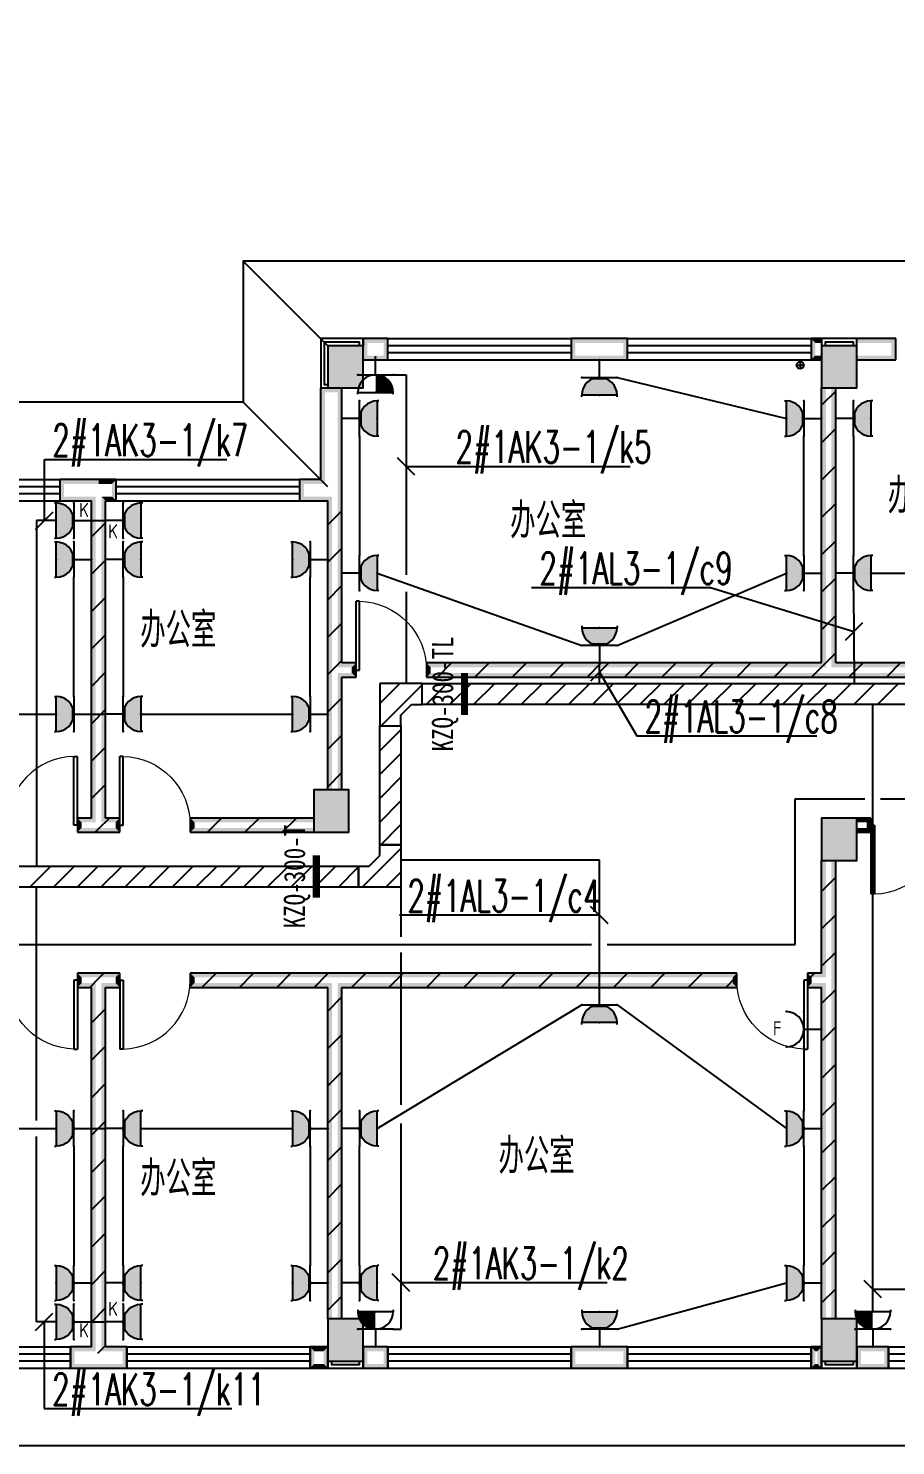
# Model space of a CAD drawing. Extents: x 101023 to 279373, y -114511 to 293844.
# Drawn here: x 148434 to 160730, y 183638 to 203738 of the extents above; entities that cross this region are included whole.
import ezdxf
from ezdxf.enums import TextEntityAlignment as Align

# ---------------------------------------------------------------- set-up
doc = ezdxf.new("R2010")
doc.units = 0
doc.header["$LTSCALE"] = 1000
doc.header["$MEASUREMENT"] = 0
for name, color, linetype in [('A-WALL-PATT', 252, 'Continuous'), ('CABLETRAY', 3, 'Continuous'), ('COLUMN', 2, 'Continuous'), ('DIM-照明', 3, 'Continuous'), ('EQUIP-插座', 3, 'Continuous'), ('EQUIP-照明', 3, 'Continuous'), ('PUB_HATCH', 8, 'Continuous'), ('PUB_TEXT', 7, 'Continuous'), ('PUB_WALL', 2, 'Continuous'), ('STAIR', 2, 'Continuous'), ('TEL_HATCH', 8, 'Continuous'), ('WALL', 2, 'Continuous'), ('WINDOW', 2, 'Continuous'), ('WIRE-照明', 6, 'Continuous'), ('抗震支吊架', 2, 'Continuous'), ('排水', 153, 'Continuous')]:
    doc.layers.add(name, color=color, linetype=linetype)
doc.styles.add('_TEL_ATTDEF', font='gbenor', dxfattribs={"bigfont": 'gbcbig'})
doc.styles.add('_TEL_DIM', font='simplex.shx', dxfattribs={"width": 0.8, "height": 3.5, "bigfont": 'gbcbig.shx'})
doc.styles.add('kzcad', font='', dxfattribs={"width": 0.8})
doc.styles.get("Standard").update_dxf_attribs({"font": 'simplex.shx', "width": 0.8, "bigfont": 'gbcbig.shx'})
doc.styles.get('kzcad').set_extended_font_data('SimSun')
pattern_1 = [(45, (-908016.57, -754752.9), (-265.16515, 265.16515), [])]

# ---------------------------------------------------------------- blocks, each defined once
blk = doc.blocks.new('$equip$00002810')
for p, q in [((0.5, 0.5), (-0.5, 0.5)), ((0, 0.5), (0, 0))]:
    blk.add_line(p, q)
blk.add_arc((0, 1), 0.5, 180, 0)
for p in [(-0.5, 1), (0.5, 1), (-0.5, 0.5), (0.5, 0.5), (0, 0)]:
    blk.add_point(p)
at = {"color": 7, "style": '_TEL_DIM'}
blk.add_attdef('$TEXT$', text='', height=0.4, dxfattribs=at).set_placement((0.023, 1.257), align=Align.MIDDLE_CENTER)
at = {"color": 7, "style": '_TEL_DIM', "flags": 1}
for tag in ['A', 'REMARK']:
    blk.add_attdef(tag, text='', height=0.000025, dxfattribs=at).set_placement((0, 0), align=Align.MIDDLE_CENTER)
blk = doc.blocks.new('$equip$00001237')
for p, q in [((-0.5, 1.05), (-0.5, 1)), ((-0.5, 1), (0.5, 1)), ((0.5, 1.05), (0.5, 1)), ((0.5, 0.5), (-0.5, 0.5)), ((0, 0.5), (0, 0))]:
    blk.add_line(p, q)
blk.add_arc((0, 1), 0.5, 180, 0)
for p in [(0, 1), (-0.5, 0.5), (0.5, 0.5), (0, 0)]:
    blk.add_point(p)
for points in [[(0.433, 0.75), (-0.433, 0.75), (0.5, 1), (-0.5, 1)], [(0.25, 0.567), (-0.25, 0.567), (0.433, 0.75), (-0.433, 0.75)], [(0, 0.5), (0, 0.5), (0.25, 0.567), (-0.25, 0.567)]]:
    blk.add_solid(points)
at = {"flags": 9}
blk.add_attdef('A', (0, 0), '', height=0.00002, dxfattribs=at)
blk = doc.blocks.new('$equip$00001764')
for p, q in [((-0.5, 1.05), (-0.5, 1)), ((-0.5, 1), (0.5, 1)), ((0.5, 1.05), (0.5, 1)), ((0.5, 0.5), (-0.5, 0.5)), ((0, 0.5), (0, 0))]:
    blk.add_line(p, q)
blk.add_arc((0, 1), 0.5, 180, 0)
for p in [(-0.5, 0.5), (0.5, 0.5), (0, 0)]:
    blk.add_point(p)
for points in [[(0.433, 0.75), (-0.433, 0.75), (0.5, 1), (-0.5, 1)], [(0.25, 0.567), (-0.25, 0.567), (0.433, 0.75), (-0.433, 0.75)], [(0, 0.5), (0, 0.5), (0.25, 0.567), (-0.25, 0.567)]]:
    blk.add_solid(points)
at = {"color": 7, "style": '_TEL_DIM'}
blk.add_attdef('$TEXT$', text='', height=0.4, dxfattribs=at).set_placement((0.303, 0.211), align=Align.MIDDLE_CENTER)
at = {"color": 7, "style": '_TEL_DIM', "flags": 1}
blk.add_attdef('A', text='', height=0.00002, dxfattribs=at).set_placement((0, 0), align=Align.MIDDLE_CENTER)
blk = doc.blocks.new('$equip$00001239')
for p, q in [((-0.5, 1.05), (-0.5, 1)), ((0.5, 1), (-0.5, 1)), ((0.5, 1.05), (0.5, 1)), ((0.5, 0.5), (-0.5, 0.5)), ((0, 0.5), (0, 0))]:
    blk.add_line(p, q)
blk.add_arc((0, 1), 0.5, 180, 0)
for points in [[(0, 0.75), (-0.433, 0.75), (0, 1), (-0.5, 1)], [(0, 0.567), (-0.25, 0.567), (0, 0.75), (-0.433, 0.75)], [(0, 0.5), (0, 0.5), (0, 0.567), (-0.25, 0.567)]]:
    blk.add_solid(points)
at = {"layer": 'EQUIP-照明'}
for p in [(0, 1), (-0.5, 0.5), (0.5, 0.5), (0, 0)]:
    blk.add_point(p, dxfattribs=at)
at = {"layer": 'EQUIP-照明', "flags": 9}
blk.add_attdef('A', (0, 0), '', height=0.00002, dxfattribs=at)
blk = doc.blocks.new('ng')
at = {"layer": '排水'}
for p, q in [((345991, 781358), (346091, 781358)), ((346041, 781408), (346041, 781308))]:
    blk.add_line(p, q, dxfattribs=at)
blk.add_circle((346041, 781358), 50, dxfattribs=at)
blk = doc.blocks.new('雨水管')
at = {"layer": '排水'}
blk.add_blockref('ng', (614664, -122908), dxfattribs=at)
blk = doc.blocks.new('$WINLIB2D$00000001')
at = {"color": 0}
for points in [[(-0.5, 0.5), (-0.5, -0.5)], [(-0.5, 0.5), (0.5, 0.5)], [(0.5, -0.5), (0.5, 0.5)], [(0.5, 0.1667), (-0.5, 0.1667)], [(0.5, -0.1667), (-0.5, -0.1667)], [(-0.5, -0.5), (0.5, -0.5)]]:
    blk.add_lwpolyline(points, dxfattribs=at)
blk = doc.blocks.new('$DorLib2D$00000001')
for p, q in [((0.45, 0.975), (0.5, 0.975)), ((0.45, 0), (0.45, 0.975)), ((0.5, 0), (0.5, 0.975)), ((0.5, 0), (0.45, 0))]:
    blk.add_line(p, q)
at = {"lineweight": 13}
blk.add_arc((0.475, 0), 0.975, 91.4693, 180, dxfattribs=at)
blk = doc.blocks.new('_FZH')
blk.add_lwpolyline([(-0.5, -0.5), (0.5, -0.5), (0.5, 0.5), (-0.5, 0.5)], close=True)
at = {"layer": 'PUB_HATCH'}
blk.add_solid([(-0.5, -0.5), (0.5, -0.5), (-0.5, 0.5), (0.5, 0.5)], dxfattribs=at)
blk = doc.blocks.new('A$C40CE5D7B')
at = {"layer": 'A-WALL-PATT'}
h = blk.add_hatch(dxfattribs=at)
h.set_pattern_fill('普通砖', color=256, scale=150, style=0)
h.set_pattern_definition(pattern_1)
h.paths.add_polyline_path([(43550, 31970), (43350, 31970), (43350, 32370), (43350, 28070), (43410, 28010), (43450, 28003), (43490, 28010), (43550, 28070)])
h = blk.add_hatch(dxfattribs=at)
h.set_pattern_fill('普通砖', color=256, scale=150, style=0)
h.set_pattern_definition(pattern_1)
h.paths.add_polyline_path([(36483, 27970), (36490, 28010), (36550, 28070), (36550, 30570), (36490, 30570), (36383, 30537), (36410, 30430), (36350, 30370), (36350, 27970)])
h = blk.add_hatch(dxfattribs=at)
h.set_pattern_fill('普通砖', color=256, scale=150, style=0)
h.set_pattern_definition(pattern_1)
h.paths.add_polyline_path([(33100, 25803), (33140, 25810), (33200, 25870), (33200, 30370), (33100, 30470), (33000, 30370), (33000, 25870), (33060, 25810)])
h = blk.add_hatch(dxfattribs=at)
h.set_pattern_fill('普通砖', color=256, scale=150, style=0)
h.set_pattern_definition(pattern_1)
h.paths.add_polyline_path([(36350, 26270), (36550, 26270), (36550, 27870), (36490, 27930), (36483, 27970), (36350, 27970)])
h = blk.add_hatch(dxfattribs=at)
h.set_pattern_fill('普通砖', color=256, scale=150, style=0)
h.set_pattern_definition(pattern_1)
h.paths.add_polyline_path([(36490, 27930), (36550, 27870), (36750, 27870), (36750, 28070), (36550, 28070), (36490, 28010), (36483, 27970)])
h = blk.add_hatch(dxfattribs=at)
h.set_pattern_fill('普通砖', color=256, scale=150, style=0)
h.set_pattern_definition(pattern_1)
h.paths.add_polyline_path([(43410, 28010), (43350, 28070), (37750, 28070), (37750, 27870), (43450, 27870), (43450, 28003)])
h = blk.add_hatch(dxfattribs=at)
h.set_pattern_fill('普通砖', color=256, scale=150, style=0)
h.set_pattern_definition(pattern_1)
h.paths.add_polyline_path([(43450, 28003), (43450, 27870), (45800, 27870), (45800, 28070), (43550, 28070), (43490, 28010)])
h = blk.add_hatch(dxfattribs=at)
h.set_pattern_fill('普通砖', color=256, scale=150, style=0)
h.set_pattern_definition(pattern_1)
h.paths.add_polyline_path([(33060, 25810), (33000, 25870), (32800, 25870), (32800, 25670), (33100, 25670), (33100, 25803)])
h = blk.add_hatch(dxfattribs=at)
h.set_pattern_fill('普通砖', color=256, scale=150, style=0)
h.set_pattern_definition(pattern_1)
h.paths.add_polyline_path([(33100, 25803), (33100, 25670), (33400, 25670), (33400, 25870), (33200, 25870), (33140, 25810)])
h = blk.add_hatch(dxfattribs=at)
h.set_pattern_fill('普通砖', color=256, scale=150, style=0)
h.set_pattern_definition(pattern_1)
h.paths.add_polyline_path([(36150, 25670), (36150, 25870), (34400, 25870), (34400, 25670)])
h = blk.add_hatch(dxfattribs=at)
h.set_pattern_fill('普通砖', color=256, scale=150, style=0)
h.set_pattern_definition(pattern_1)
h.paths.add_polyline_path([(43850, 25870), (43850, 25670), (44050, 25670), (44050, 25870)])
h = blk.add_hatch(dxfattribs=at)
h.set_pattern_fill('普通砖', color=256, scale=150, style=0)
h.set_pattern_definition(pattern_1)
h.paths.add_polyline_path([(43550, 25270), (43350, 25270), (43350, 25320), (43350, 23670), (43410, 23610), (43417, 23570), (43550, 23570)])
h = blk.add_hatch(dxfattribs=at)
h.set_pattern_fill('普通砖', color=256, scale=150, style=0)
h.set_pattern_definition(pattern_1)
h.paths.add_polyline_path([(33100, 23537), (33100, 23670), (32800, 23670), (32800, 23470), (33000, 23470), (33060, 23530)])
h = blk.add_hatch(dxfattribs=at)
h.set_pattern_fill('普通砖', color=256, scale=150, style=0)
h.set_pattern_definition(pattern_1)
h.paths.add_polyline_path([(33100, 18270), (33200, 18370), (33200, 23470), (33140, 23530), (33100, 23537), (33060, 23530), (33000, 23470), (33000, 18370)])
h = blk.add_hatch(dxfattribs=at)
h.set_pattern_fill('普通砖', color=256, scale=150, style=0)
h.set_pattern_definition(pattern_1)
h.paths.add_polyline_path([(33140, 23530), (33200, 23470), (33400, 23470), (33400, 23670), (33100, 23670), (33100, 23537)])
h = blk.add_hatch(dxfattribs=at)
h.set_pattern_fill('普通砖', color=256, scale=150, style=0)
h.set_pattern_definition(pattern_1)
h.paths.add_polyline_path([(36450, 23537), (36450, 23670), (34400, 23670), (34400, 23470), (36350, 23470), (36410, 23530)])
h = blk.add_hatch(dxfattribs=at)
h.set_pattern_fill('普通砖', color=256, scale=150, style=0)
h.set_pattern_definition(pattern_1)
h.paths.add_polyline_path([(36350, 18270), (36350, 18770), (36550, 18770), (36550, 23470), (36490, 23530), (36450, 23537), (36410, 23530), (36350, 23470)])
h = blk.add_hatch(dxfattribs=at)
h.set_pattern_fill('普通砖', color=256, scale=150, style=0)
h.set_pattern_definition(pattern_1)
h.paths.add_polyline_path([(36490, 23530), (36550, 23470), (42150, 23470), (42150, 23670), (36450, 23670), (36450, 23537)])
h = blk.add_hatch(dxfattribs=at)
h.set_pattern_fill('普通砖', color=256, scale=150, style=0)
h.set_pattern_definition(pattern_1)
h.paths.add_polyline_path([(43410, 23610), (43350, 23670), (43150, 23670), (43150, 23470), (43350, 23470), (43410, 23530), (43417, 23570)])
h = blk.add_hatch(dxfattribs=at)
h.set_pattern_fill('普通砖', color=256, scale=150, style=0)
h.set_pattern_definition(pattern_1)
h.paths.add_polyline_path([(43350, 18270), (43350, 18770), (43550, 18770), (43550, 23570), (43417, 23570), (43410, 23530), (43350, 23470)])
at = {"layer": 'PUB_WALL'}
for points in [[(36850, 32570), (36350, 32570), (36410, 32510), (36790, 32510)], [(36350, 32570), (36350, 31970), (36410, 32030), (36410, 32510)], [(36850, 31970), (36850, 32570), (36790, 32510), (36790, 32030)], [(37200, 32670), (36850, 32670), (36910, 32610), (37140, 32610)], [(36850, 32670), (36850, 32370), (36910, 32430), (36910, 32610)], [(37200, 32370), (37200, 32670), (37140, 32610), (37140, 32430)], [(40600, 32670), (39800, 32670), (39860, 32610), (40540, 32610)], [(39800, 32670), (39800, 32370), (39860, 32430), (39860, 32610)], [(40600, 32370), (40600, 32670), (40540, 32610), (40540, 32430)], [(43350, 32670), (43200, 32670), (43260, 32610), (43350, 32610)], [(43200, 32670), (43200, 32370), (43260, 32430), (43260, 32610)], [(43850, 32570), (43350, 32570), (43410, 32510), (43790, 32510)], [(43350, 32570), (43350, 31970), (43410, 32030), (43410, 32510)], [(43850, 31970), (43850, 32570), (43790, 32510), (43790, 32030)], [(44400, 32670), (43850, 32670), (43850, 32610), (44340, 32610)], [(44400, 32370), (44400, 32670), (44340, 32610), (44340, 32430)], [(36850, 32370), (37200, 32370), (37140, 32430), (36910, 32430)], [(39800, 32370), (40600, 32370), (40540, 32430), (39860, 32430)], [(43200, 32370), (43350, 32370), (43350, 32430), (43260, 32430)], [(43410, 31970), (43350, 31970), (43350, 32370), (43350, 28070), (43410, 28010)], [(43850, 32370), (44400, 32370), (44340, 32430), (43850, 32430)], [(36250, 30670), (36310, 30610), (36310, 31970), (36250, 31970)], [(36250, 31970), (36250, 31910), (36550, 31910), (36550, 31970)], [(36350, 31970), (36850, 31970), (36790, 32030), (36410, 32030)], [(36550, 30570), (36550, 31970), (36490, 31970), (36490, 30570)], [(43350, 31970), (43850, 31970), (43790, 32030), (43410, 32030)], [(43550, 31970), (43490, 31970), (43490, 28010), (43550, 28070)], [(33100, 30670), (32550, 30670), (32610, 30610), (33100, 30610)], [(32550, 30670), (32550, 30370), (32610, 30430), (32610, 30610)], [(33350, 30670), (33100, 30670), (33100, 30610), (33290, 30610)], [(33350, 30370), (33350, 30670), (33290, 30610), (33290, 30430)], [(36250, 30670), (35950, 30670), (36010, 30610), (36310, 30610)], [(35950, 30670), (35950, 30370), (36010, 30430), (36010, 30610)], [(36550, 28070), (36550, 30570), (36490, 30570), (36490, 28010)], [(32550, 30370), (33000, 30370), (33060, 30430), (32610, 30430)], [(33000, 25870), (33000, 30370), (33060, 30430), (33060, 25810)], [(33200, 25870), (33200, 30370), (33140, 30430), (33140, 25810)], [(33200, 30370), (33350, 30370), (33290, 30430), (33140, 30430)], [(35950, 30370), (36350, 30370), (36410, 30430), (36010, 30430)], [(36350, 27970), (36350, 30370), (36410, 30430), (36410, 27970)], [(36350, 26270), (36410, 26270), (36410, 27970), (36350, 27970)], [(36750, 28070), (36550, 28070), (36490, 28010), (36690, 28010)], [(36750, 27870), (36750, 28070), (36690, 28010), (36690, 27930)], [(43350, 28070), (37750, 28070), (37810, 28010), (43410, 28010)], [(37750, 28070), (37750, 27870), (37810, 27930), (37810, 28010)], [(45800, 28070), (43550, 28070), (43490, 28010), (45740, 28010)], [(36490, 26270), (36550, 26270), (36550, 27870), (36490, 27930)], [(36550, 27870), (36750, 27870), (36690, 27930), (36490, 27930)], [(37750, 27870), (43450, 27870), (43450, 27930), (37810, 27930)], [(43450, 27870), (45800, 27870), (45740, 27930), (43450, 27930)], [(36650, 26270), (36150, 26270), (36210, 26210), (36590, 26210)], [(36150, 26270), (36150, 25670), (36210, 25730), (36210, 26210)], [(36650, 25670), (36650, 26270), (36590, 26210), (36590, 25730)], [(33000, 25870), (32800, 25870), (32860, 25810), (33060, 25810)], [(32800, 25870), (32800, 25670), (32860, 25730), (32860, 25810)], [(32800, 25670), (33100, 25670), (33100, 25730), (32860, 25730)], [(33100, 25670), (33400, 25670), (33340, 25730), (33100, 25730)], [(33400, 25870), (33200, 25870), (33140, 25810), (33340, 25810)], [(33400, 25670), (33400, 25870), (33340, 25810), (33340, 25730)], [(36150, 25810), (36150, 25870), (34400, 25870), (34460, 25810)], [(34400, 25870), (34400, 25670), (34460, 25730), (34460, 25810)], [(36150, 25670), (36150, 25730), (34460, 25730), (34400, 25670)], [(36150, 25670), (36650, 25670), (36590, 25730), (36210, 25730)], [(43850, 25870), (43350, 25870), (43410, 25810), (43790, 25810)], [(43350, 25870), (43350, 25270), (43410, 25330), (43410, 25810)], [(43850, 25270), (43850, 25870), (43790, 25810), (43790, 25330)], [(43850, 25870), (43850, 25810), (43990, 25810), (44050, 25870)], [(43850, 25730), (43850, 25670), (44050, 25670), (43990, 25730)], [(44050, 25670), (44050, 25870), (43990, 25810), (43990, 25730)], [(43350, 25270), (43850, 25270), (43790, 25330), (43410, 25330)], [(43410, 25270), (43350, 25270), (43350, 25320), (43350, 23670), (43410, 23610)], [(43550, 25270), (43350, 25270), (43350, 25320), (43350, 25260), (43550, 25260)], [(43550, 25270), (43490, 25270), (43490, 23570), (43550, 23570)], [(33100, 23670), (32800, 23670), (32860, 23610), (33100, 23610)], [(32800, 23670), (32800, 23470), (32860, 23530), (32860, 23610)], [(32800, 23470), (33000, 23470), (33060, 23530), (32860, 23530)], [(33000, 18370), (33000, 23470), (33060, 23530), (33060, 18310)], [(33400, 23670), (33100, 23670), (33100, 23610), (33340, 23610)], [(33200, 18370), (33200, 23470), (33140, 23530), (33140, 18310)], [(33200, 23470), (33400, 23470), (33340, 23530), (33140, 23530)], [(33400, 23470), (33400, 23670), (33340, 23610), (33340, 23530)], [(36450, 23670), (34400, 23670), (34460, 23610), (36450, 23610)], [(34400, 23670), (34400, 23470), (34460, 23530), (34460, 23610)], [(34400, 23470), (36350, 23470), (36410, 23530), (34460, 23530)], [(36350, 18270), (36350, 18770), (36410, 18770), (36410, 23530), (36350, 23470)], [(42150, 23670), (36450, 23670), (36450, 23610), (42090, 23610)], [(36550, 23470), (42150, 23470), (42090, 23530), (36490, 23530)], [(36490, 18770), (36550, 18770), (36550, 23470), (36490, 23530)], [(42150, 23470), (42150, 23670), (42090, 23610), (42090, 23530)], [(43350, 23670), (43150, 23670), (43210, 23610), (43410, 23610)], [(43150, 23670), (43150, 23470), (43210, 23530), (43210, 23610)], [(43150, 23470), (43350, 23470), (43410, 23530), (43210, 23530)], [(43350, 18270), (43350, 18770), (43410, 18770), (43410, 23530), (43350, 23470)], [(43490, 18770), (43550, 18770), (43550, 23570), (43490, 23570)], [(36850, 18770), (36350, 18770), (36410, 18710), (36790, 18710)], [(36350, 18770), (36350, 18170), (36410, 18230), (36410, 18710)], [(36850, 18170), (36850, 18770), (36790, 18710), (36790, 18230)], [(43850, 18770), (43350, 18770), (43410, 18710), (43790, 18710)], [(43350, 18770), (43350, 18170), (43410, 18230), (43410, 18710)], [(43850, 18170), (43850, 18770), (43790, 18710), (43790, 18230)], [(33000, 18370), (32700, 18370), (32760, 18310), (33060, 18310)], [(32700, 18370), (32700, 18070), (32760, 18130), (32760, 18310)], [(33500, 18370), (33200, 18370), (33140, 18310), (33440, 18310)], [(33500, 18070), (33500, 18370), (33440, 18310), (33440, 18130)], [(36350, 18370), (36100, 18370), (36160, 18310), (36290, 18310)], [(36100, 18370), (36100, 18070), (36160, 18130), (36160, 18310)], [(36350, 18070), (36350, 18370), (36290, 18310), (36290, 18130)], [(37200, 18370), (36850, 18370), (36910, 18310), (37140, 18310)], [(36850, 18370), (36850, 18070), (36910, 18130), (36910, 18310)], [(37200, 18070), (37200, 18370), (37140, 18310), (37140, 18130)], [(40600, 18370), (39800, 18370), (39860, 18310), (40540, 18310)], [(39800, 18370), (39800, 18070), (39860, 18130), (39860, 18310)], [(40600, 18070), (40600, 18370), (40540, 18310), (40540, 18130)], [(43350, 18370), (43200, 18370), (43260, 18310), (43290, 18310)], [(43200, 18370), (43200, 18070), (43260, 18130), (43260, 18310)], [(43350, 18070), (43350, 18370), (43290, 18310), (43290, 18130)], [(44300, 18370), (43850, 18370), (43910, 18310), (44240, 18310)], [(43850, 18370), (43850, 18070), (43910, 18130), (43910, 18310)], [(44300, 18070), (44300, 18370), (44240, 18310), (44240, 18130)], [(32700, 18070), (33100, 18070), (33100, 18130), (32760, 18130)], [(33100, 18070), (33500, 18070), (33440, 18130), (33100, 18130)], [(36100, 18070), (36350, 18070), (36290, 18130), (36160, 18130)], [(36350, 18170), (36850, 18170), (36790, 18230), (36410, 18230)], [(36850, 18070), (37200, 18070), (37140, 18130), (36910, 18130)], [(39800, 18070), (40600, 18070), (40540, 18130), (39860, 18130)], [(43200, 18070), (43350, 18070), (43290, 18130), (43260, 18130)], [(43350, 18170), (43850, 18170), (43790, 18230), (43410, 18230)], [(43850, 18070), (44300, 18070), (44240, 18130), (43910, 18130)]]:
    blk.add_hatch(color=256, dxfattribs=at).paths.add_polyline_path(points)
for points in [[(36850, 32570), (36850, 32670), (36250, 32670), (36250, 31970), (36350, 31970)], [(36800, 32570), (36800, 32620), (36300, 32620), (36300, 32020), (36350, 32020)], [(43850, 32570), (43850, 32670), (43350, 32670), (43350, 32570)], [(43800, 32570), (43800, 32620), (43400, 32620), (43400, 32570)], [(36350, 18170), (36350, 18070), (36850, 18070), (36850, 18170)], [(36400, 18170), (36400, 18120), (36800, 18120), (36800, 18170)], [(43350, 18170), (43350, 18070), (43850, 18070), (43850, 18170)], [(43400, 18170), (43400, 18120), (43800, 18120), (43800, 18170)]]:
    blk.add_lwpolyline(points)
at = {"layer": 'WALL'}
for p, q in [((37200, 32670), (36850, 32670)), ((36850, 32670), (36850, 32570)), ((37200, 32370), (37200, 32670)), ((40600, 32670), (39800, 32670)), ((39800, 32670), (39800, 32370)), ((40600, 32370), (40600, 32670)), ((43350, 32670), (43200, 32670)), ((43200, 32670), (43200, 32370)), ((44400, 32670), (43850, 32670)), ((44400, 32370), (44400, 32670)), ((36850, 32370), (37200, 32370)), ((39800, 32370), (40600, 32370)), ((43200, 32370), (43350, 32370)), ((43850, 32370), (44400, 32370)), ((36250, 30670), (36250, 31970)), ((36250, 31970), (36350, 31970)), ((36550, 30570), (36550, 31970)), ((43350, 28070), (43350, 31970)), ((43550, 28070), (43550, 31970)), ((33100, 30670), (32550, 30670)), ((32550, 30670), (32550, 30370)), ((33350, 30670), (33100, 30670)), ((33350, 30370), (33350, 30670)), ((36250, 30670), (35950, 30670)), ((35950, 30670), (35950, 30370)), ((36550, 28070), (36550, 30570)), ((32550, 30370), (33000, 30370)), ((33000, 25870), (33000, 30370)), ((33200, 25870), (33200, 30370)), ((33200, 30370), (33350, 30370)), ((35950, 30370), (36350, 30370)), ((36350, 27970), (36350, 30370)), ((36350, 26270), (36350, 27970)), ((36750, 28070), (36550, 28070)), ((36750, 27870), (36750, 28070)), ((43350, 28070), (37750, 28070)), ((37750, 28070), (37750, 27870)), ((45800, 28070), (43550, 28070)), ((36550, 26270), (36550, 27870)), ((36550, 27870), (36750, 27870)), ((37750, 27870), (43450, 27870)), ((43450, 27870), (45800, 27870)), ((33000, 25870), (32800, 25870)), ((32800, 25870), (32800, 25670)), ((33400, 25870), (33200, 25870)), ((33400, 25670), (33400, 25870)), ((36150, 25870), (34400, 25870)), ((34400, 25870), (34400, 25670)), ((44050, 25870), (43850, 25870)), ((44050, 25670), (44050, 25870)), ((32800, 25670), (33100, 25670)), ((33100, 25670), (33400, 25670)), ((34400, 25670), (36150, 25670)), ((43850, 25670), (44050, 25670)), ((43350, 23670), (43350, 25270)), ((43550, 23570), (43550, 25270)), ((33100, 23670), (32800, 23670)), ((32800, 23670), (32800, 23470)), ((33400, 23670), (33100, 23670)), ((33400, 23470), (33400, 23670)), ((36450, 23670), (34400, 23670)), ((34400, 23670), (34400, 23470)), ((42150, 23670), (36450, 23670)), ((42150, 23470), (42150, 23670)), ((43350, 23670), (43150, 23670)), ((43150, 23670), (43150, 23470)), ((43550, 18770), (43550, 23570)), ((32800, 23470), (33000, 23470)), ((33000, 18370), (33000, 23470)), ((33200, 18370), (33200, 23470)), ((33200, 23470), (33400, 23470)), ((34400, 23470), (36350, 23470)), ((36350, 18770), (36350, 23470)), ((36550, 23470), (42150, 23470)), ((36550, 18770), (36550, 23470)), ((43150, 23470), (43350, 23470)), ((43350, 18770), (43350, 23470)), ((33000, 18370), (32700, 18370)), ((32700, 18370), (32700, 18070)), ((33500, 18370), (33200, 18370)), ((33500, 18070), (33500, 18370)), ((36350, 18370), (36100, 18370)), ((36100, 18370), (36100, 18070)), ((36350, 18070), (36350, 18370)), ((37200, 18370), (36850, 18370)), ((36850, 18370), (36850, 18070)), ((37200, 18070), (37200, 18370)), ((40600, 18370), (39800, 18370)), ((39800, 18370), (39800, 18070)), ((40600, 18070), (40600, 18370)), ((43350, 18370), (43200, 18370)), ((43200, 18370), (43200, 18070)), ((43350, 18070), (43350, 18370)), ((44300, 18370), (43850, 18370)), ((43850, 18370), (43850, 18070)), ((44300, 18070), (44300, 18370)), ((32700, 18070), (33100, 18070)), ((33100, 18070), (33500, 18070)), ((36100, 18070), (36350, 18070)), ((36850, 18070), (37200, 18070)), ((39800, 18070), (40600, 18070)), ((43200, 18070), (43350, 18070)), ((43850, 18070), (44300, 18070))]:
    blk.add_line(p, q, dxfattribs=at)
at = {"layer": '排水'}
for p, q in [((36350, 32570), (35150, 33770)), ((36350, 30570), (35150, 31770))]:
    blk.add_line(p, q, dxfattribs=at)
for points in [[(64900, 16970), (7900, 16970), (7900, 19270), (7300, 19270), (7300, 29470), (7900, 29470), (7900, 31770), (17650, 31770), (17650, 37070)], [(65650, 33770), (35150, 33770), (35150, 31770), (24050, 31770), (24050, 37070)]]:
    blk.add_lwpolyline(points, dxfattribs=at)
blk.add_blockref('雨水管', (-917658, -626157))
at = {"layer": 'COLUMN', "xscale": 500.0007196484366, "yscale": 600.0000000675209, "zscale": 600.0000000675209}
blk.add_blockref('_FZH', (36600, 32270), dxfattribs=at)
at = {"layer": 'COLUMN'}
for p, xscale, yscale, zscale, rotation in [((43600, 32270), 499.999999802676, 599.9999999281717, 599.9999999281717, 2.893492249141454e-08), ((36400, 25970), 500.0000003599562, 600.0664063737495, 600.0664063737495, 6.990271723652541e-09), ((43600, 25570), 499.9999996811384, 600.0000000621658, 600.0000000621658, 9.778376298461183e-09), ((36600, 18470), 499.9999997167615, 600.0000001664739, 600.0000001664739, 359.9999999958912), ((43600, 18470), 499.9999997790437, 599.9999998271232, 599.9999998271232, 2.693389050849568e-08)]:
    blk.add_blockref('_FZH', p, dxfattribs=dict(at, xscale=xscale, yscale=yscale, zscale=zscale, rotation=rotation))
at = {"layer": 'WINDOW'}
for name, p, xscale, yscale, zscale, rotation in [('$WINLIB2D$00000001', (38500, 32520), -2600, 300, 2600, 180), ('$WINLIB2D$00000001', (41900, 32520), -2600, 300, 2600, 180), ('$WINLIB2D$00000001', (31250, 30520), -2600, 300, 2600, 180), ('$WINLIB2D$00000001', (34650, 30520), -2600, 300, 2600, 180), ('$DorLib2D$00000001', (44550, 25770), 1000, 1000, -1000, 180), ('$DorLib2D$00000001', (32300, 23570), -1000, 1000, -1000, 180), ('$DorLib2D$00000001', (33900, 23570), 1000, 1000, 1000, 180), ('$DorLib2D$00000001', (42650, 23570), -1000, 1000, -1000, 180), ('$WINLIB2D$00000001', (31400, 18220), 2600, 300, -2600, 4.515685976748341e-11), ('$WINLIB2D$00000001', (34800, 18220), 2600, 300, -2600, 4.515685976748341e-11), ('$WINLIB2D$00000001', (38500, 18220), 2600, 300, -2600, 4.515685976748341e-11), ('$WINLIB2D$00000001', (41900, 18220), 2600, 300, -2600, 4.515685976748341e-11), ('$WINLIB2D$00000001', (45600, 18220), 2600, 300, -2600, 5.543641249797349e-11)]:
    blk.add_blockref(name, p, dxfattribs=dict(at, xscale=xscale, yscale=yscale, zscale=zscale, rotation=rotation))
at = {"layer": 'WINDOW', "yscale": 1000}
for p, xscale, zscale in [((37250, 27970), -1000, -1000), ((32300, 25770), 1000, -1000), ((33900, 25770), -1000, 1000)]:
    blk.add_blockref('$DorLib2D$00000001', p, dxfattribs=dict(at, xscale=xscale, zscale=zscale))
at = {"layer": 'PUB_TEXT'}
for p in [(44288, 30191), (38934, 29839), (33690, 28288), (38770, 20827), (33690, 20508)]:
    blk.add_text('办公室', height=500, dxfattribs=at).set_placement(p)

msp = doc.modelspace()

# ---------------------------------------------------------------- linework, layer by layer
at = {"layer": 'CABLETRAY'}
for p, q in [((154017, 194448), (153417, 194448)), ((153417, 194448), (153417, 193848)), ((154017, 194148), (154017, 194448)), ((154017, 194448), (176312, 194448)), ((154017, 194148), (154017, 194448)), ((153717, 193998), (153867, 194148)), ((153717, 193848), (153717, 193998)), ((153867, 194148), (154017, 194148)), ((176312, 194148), (154017, 194148)), ((153417, 193848), (153717, 193848)), ((153417, 192158), (153417, 193848)), ((153417, 193848), (153717, 193848)), ((153717, 193848), (153717, 192158)), ((153717, 192158), (153417, 192158)), ((153417, 192008), (153417, 192158)), ((153417, 192158), (153717, 192158)), ((153717, 192158), (153717, 191558)), ((153267, 191858), (153417, 192008)), ((133357, 191858), (153117, 191858)), ((153117, 191858), (153117, 191558)), ((153117, 191558), (153117, 191858)), ((153117, 191858), (153267, 191858)), ((153117, 191558), (133357, 191558)), ((153717, 191558), (153117, 191558))]:
    msp.add_line(p, q, dxfattribs=at)
at = {"layer": 'DIM-照明'}
for p, q in [((153915, 197402), (153667, 197649)), ((148537, 196633), (148785, 196880)), ((160258, 195307), (160013, 195057)), ((156653, 194730), (156406, 194482)), ((156653, 191037), (156406, 191285)), ((153841, 185826), (153593, 186074)), ((160528, 185735), (160281, 185982)), ((148536, 185269), (148783, 185516))]:
    msp.add_line(p, q, dxfattribs=at)
for points in [[(148661, 196757), (148661, 197623)], [(148661, 197623), (151246, 197623)], [(153791, 197526), (154380, 197526)], [(154380, 197526), (156964, 197526)], [(158107, 195805), (155567, 195805)], [(160135, 195182), (158107, 195805)], [(156530, 194606), (157059, 193704)], [(157059, 193704), (159610, 193704)], [(156257, 191161), (153695, 191161)], [(156530, 191161), (156257, 191161)], [(153717, 185950), (154055, 185950)], [(154055, 185950), (156640, 185950)], [(160405, 185859), (160910, 185859)], [(148660, 185393), (148660, 184163)], [(148660, 184163), (151321, 184163)]]:
    msp.add_lwpolyline(points, dxfattribs=at)
at = {"layer": 'TEL_HATCH', "linetype": 'Continuous'}
for p, q in [((153417, 194165), (153700, 194448)), ((153437, 193848), (154017, 194428)), ((154017, 194428), (154037, 194448)), ((154074, 194148), (154374, 194448)), ((154411, 194148), (154711, 194448)), ((154747, 194148), (155047, 194448)), ((155084, 194148), (155384, 194448)), ((155421, 194148), (155721, 194448)), ((155758, 194148), (156058, 194448)), ((156094, 194148), (156394, 194448)), ((156431, 194148), (156731, 194448)), ((156768, 194148), (157068, 194448)), ((157105, 194148), (157405, 194448)), ((157441, 194148), (157741, 194448)), ((157778, 194148), (158078, 194448)), ((158115, 194148), (158415, 194448)), ((158452, 194148), (158752, 194448)), ((158789, 194148), (159089, 194448)), ((159125, 194148), (159425, 194448)), ((159462, 194148), (159762, 194448)), ((159799, 194148), (160099, 194448)), ((160136, 194148), (160436, 194448)), ((160472, 194148), (160772, 194448)), ((153417, 193828), (153437, 193848)), ((153417, 193492), (153717, 193792)), ((153417, 193155), (153717, 193455)), ((153417, 192818), (153717, 193118)), ((153417, 192481), (153717, 192781)), ((153431, 192158), (153717, 192445)), ((153417, 192145), (153431, 192158)), ((153167, 191558), (153717, 192108)), ((148453, 191558), (148753, 191858)), ((148789, 191558), (149089, 191858)), ((149126, 191558), (149426, 191858)), ((149463, 191558), (149763, 191858)), ((149800, 191558), (150100, 191858)), ((150137, 191558), (150437, 191858)), ((150473, 191558), (150773, 191858)), ((150810, 191558), (151110, 191858)), ((151147, 191558), (151447, 191858)), ((151484, 191558), (151784, 191858)), ((151820, 191558), (152120, 191858)), ((152157, 191558), (152457, 191858)), ((152494, 191558), (152794, 191858)), ((152831, 191558), (153117, 191845)), ((153117, 191845), (153131, 191858)), ((153504, 191558), (153717, 191771))]:
    msp.add_line(p, q, dxfattribs=at)
at = {"layer": 'WIRE-照明'}
for p, q in [((153606, 198825), (153791, 198825)), ((153791, 198825), (153791, 195988)), ((148830, 196757), (148549, 196757)), ((148549, 196757), (148549, 191858)), ((153791, 195749), (153791, 194448)), ((160405, 185538), (160405, 194148)), ((148549, 188248), (148549, 191558)), ((153717, 191558), (153717, 190856)), ((153717, 190631), (153717, 188471)), ((153717, 188208), (153717, 185288)), ((148549, 185393), (148549, 188023)), ((148830, 185393), (148549, 185393)), ((153605, 185288), (153717, 185288))]:
    msp.add_line(p, q, dxfattribs=at)
at = {"layer": 'WIRE-照明', "linetype": 'Continuous'}
for p, q in [((156780, 198788), (159180, 198204)), ((153130, 197954), (153130, 196264)), ((159430, 196264), (159430, 197954)), ((160130, 197954), (160130, 196264)), ((149330, 196757), (149530, 196757)), ((153380, 196014), (156280, 194988)), ((156780, 194988), (159180, 196014)), ((160380, 196014), (162830, 196014)), ((149080, 194264), (149080, 195954)), ((149780, 195954), (149780, 194264)), ((152430, 194264), (152430, 195954)), ((160130, 195764), (160142, 194448)), ((156530, 194448), (156530, 194738)), ((146530, 194014), (148830, 194014)), ((149330, 194014), (149530, 194014)), ((150030, 194014), (152180, 194014)), ((159307, 190744), (159307, 192813)), ((159307, 192813), (160292, 192813)), ((160517, 192813), (169030, 192813)), ((153717, 191948), (156530, 191948)), ((156530, 190138), (156530, 191948)), ((146401, 190744), (156417, 190744)), ((156642, 190744), (159307, 190744)), ((153380, 188135), (156280, 189888)), ((156780, 189888), (159180, 188135)), ((159430, 189293), (159430, 188385)), ((146530, 188135), (148830, 188135)), ((149330, 188135), (149530, 188135)), ((150030, 188135), (152180, 188135)), ((149080, 187885), (149080, 186195)), ((149780, 186195), (149780, 187885)), ((152430, 187885), (152430, 186195)), ((153130, 186195), (153130, 187885)), ((159430, 187885), (159430, 186195)), ((156780, 185288), (159180, 185945)), ((149330, 185393), (149530, 185393))]:
    msp.add_line(p, q, dxfattribs=at)
at = {"layer": '抗震支吊架', "color": 2, "const_width": 100}
for points in [[(154617, 193998), (154617, 194598)], [(152517, 191408), (152517, 192008)]]:
    msp.add_lwpolyline(points, dxfattribs=at)

# ---------------------------------------------------------------- block references
at = {"layer": 'EQUIP-插座', "yscale": 500, "zscale": 500}
for name, p, xscale, rotation in [('$equip$00001239', (153356, 199075), 500, 180), ('$equip$00001237', (156530, 199038), 500, 180), ('$equip$00001237', (152880, 198204), 500, 270), ('$equip$00001237', (159680, 198204), 500, 90), ('$equip$00001237', (159880, 198204), 500, 270), ('$equip$00001237', (149330, 196204), 500, 90), ('$equip$00001237', (149530, 196204), 500, 270), ('$equip$00001237', (152680, 196204), 500, 90), ('$equip$00001237', (152880, 196014), 500, 270), ('$equip$00001237', (159680, 196014), 500, 90), ('$equip$00001237', (159880, 196014), 500, 270), ('$equip$00001237', (149330, 194014), 500, 90), ('$equip$00001237', (149530, 194014), 500, 270), ('$equip$00001237', (152680, 194014), 500, 90), ('$equip$00001237', (156530, 190138), 500, 180), ('$equip$00001237', (149330, 188135), -500, 90), ('$equip$00001237', (149530, 188135), -500, 270), ('$equip$00001237', (152680, 188135), -500, 90), ('$equip$00001237', (152880, 188135), -500, 270), ('$equip$00001237', (159680, 188135), -500, 90), ('$equip$00001237', (149330, 185945), -500, 90), ('$equip$00001237', (149530, 185945), -500, 270), ('$equip$00001237', (152680, 185945), -500, 90), ('$equip$00001237', (152880, 185945), -500, 270), ('$equip$00001237', (159680, 185945), -500, 90)]:
    msp.add_blockref(name, p, dxfattribs=dict(at, xscale=xscale, rotation=rotation))
at = {"layer": 'EQUIP-插座'}
ref = msp.add_blockref('$equip$00001764', (149330, 196757), dxfattribs=dict(at, xscale=500, yscale=500, zscale=500, rotation=90))
ref.add_attrib('$TEXT$', 'K', dxfattribs={"layer": '0', "color": 7, "height": 200, "style": '_TEL_ATTDEF'}).set_placement((149224, 196908), align=Align.MIDDLE_CENTER)
ref = msp.add_blockref('$equip$00001764', (149530, 196757), dxfattribs=dict(at, xscale=500, yscale=500, zscale=500, rotation=270))
ref.add_attrib('$TEXT$', 'K', dxfattribs={"layer": '0', "color": 7, "height": 200, "style": '_TEL_ATTDEF'}).set_placement((149635, 196605), align=Align.MIDDLE_CENTER)
at = {"layer": 'EQUIP-插座', "xscale": 500, "yscale": 500, "zscale": 500}
for name, p in [('$equip$00001237', (156530, 194738)), ('$equip$00001239', (153355, 185038)), ('$equip$00001237', (156530, 185038)), ('$equip$00001239', (160405, 185038))]:
    msp.add_blockref(name, p, dxfattribs=at)
at = {"layer": 'EQUIP-插座'}
ref = msp.add_blockref('$equip$00002810', (159680, 189543), dxfattribs=dict(at, xscale=500, yscale=500, zscale=500, rotation=90))
ref.add_attrib('$TEXT$', 'F', dxfattribs={"layer": '0', "color": 7, "height": 200, "style": '_TEL_ATTDEF'}).set_placement((159051, 189555), align=Align.MIDDLE_CENTER)
ref = msp.add_blockref('$equip$00001764', (149330, 185393), dxfattribs=dict(at, xscale=-500, yscale=500, zscale=500, rotation=90))
ref.add_attrib('$TEXT$', 'K', dxfattribs={"layer": '0', "color": 7, "height": 200, "style": '_TEL_ATTDEF'}).set_placement((149224, 185274), align=Align.MIDDLE_CENTER)
ref = msp.add_blockref('$equip$00001764', (149530, 185393), dxfattribs=dict(at, xscale=-500, yscale=500, zscale=500, rotation=270))
ref.add_attrib('$TEXT$', 'K', dxfattribs={"layer": '0', "color": 7, "height": 200, "style": '_TEL_ATTDEF'}).set_placement((149635, 185578), align=Align.MIDDLE_CENTER)
at = {"layer": 'STAIR'}
msp.add_blockref('A$C40CE5D7B', (116330, 166668), dxfattribs=at)

# ---------------------------------------------------------------- texts
at = {"layer": 'DIM-照明', "color": 7, "style": '_TEL_DIM', "width": 0.64}
for s, p in [('2#1AK3-1/k7', (148774, 197673)), ('2#1AK3-1/k5', (154492, 197576)), ('2#1AL3-1/c9', (155680, 195855)), ('2#1AL3-1/c8', (157171, 193754)), ('2#1AL3-1/c4', (153808, 191211)), ('2#1AK3-1/k2', (154168, 186000)), ('2#1AK3-1/k11', (148772, 184213))]:
    msp.add_text(s, height=450, dxfattribs=at).set_placement(p)
at = {"layer": '抗震支吊架', "color": 2, "style": 'kzcad', "width": 0.8}
for s, p in [('KZQ-300-TL', (154457, 194298)), ('KZQ-300-T', (152357, 191708))]:
    msp.add_text(s, height=300, rotation=89.8854, dxfattribs=at).set_placement(p, align=Align.CENTER)

doc.saveas('drawing.dxf')
